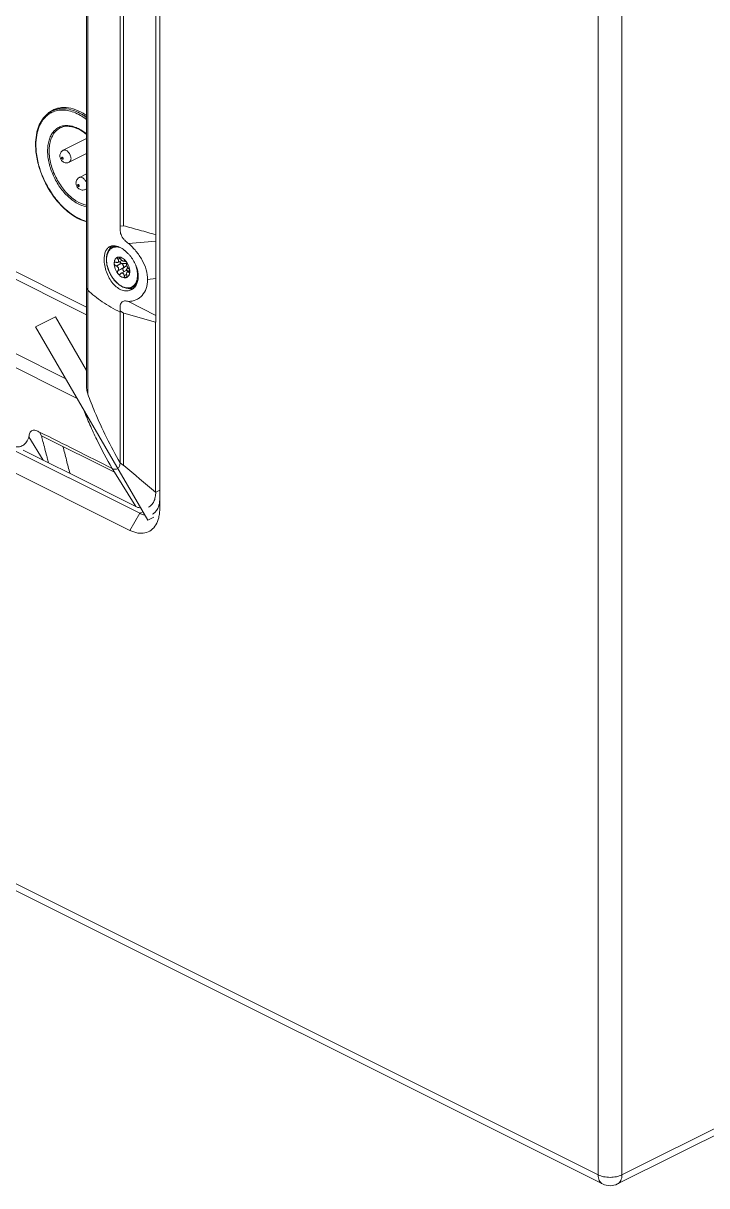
# Model space of a CAD drawing. Header units: millimetres. Extents: x 1177 to 4147, y 93 to 2194.
# Drawn here: x 3259.3 to 3344.6, y 647.6 to 792.7 of the extents above; entities that cross this region are included whole.
import ezdxf

# ---------------------------------------------------------------- set-up
doc = ezdxf.new("R2010")
doc.units = ezdxf.units.MM
doc.header["$LTSCALE"] = 0.1
doc.layers.get('0').update_dxf_attribs({"lineweight": 13})

# ---------------------------------------------------------------- blocks, each defined once
blk = doc.blocks.new('01')
for p, q in [((3687.38, 1006.64), (3687.38, 509.54)), ((3691.62, 1006.64), (3691.62, 509.54)), ((3609.24, 966.03), (3609.24, 628.28)), ((3596.21, 792.97), (3596.21, 667.73)), ((3596.43, 667.27), (3596.43, 792.5)), ((3602.17, 678.7), (3602.17, 741.54)), ((3602.81, 678.76), (3602.81, 741.13)), ((3608.53, 677.17), (3608.53, 739.54)), ((3596.21, 664.24), (3497.94, 713.37)), ((3596.21, 662.88), (3497.42, 712.27)), ((3482.74, 703.86), (3594.51, 647.97)), ((3590.01, 699.17), (3590.9, 699.62)), ((3592.06, 692.2), (3596.21, 694.28)), ((3605.71, 627.49), (3472.77, 693.95)), ((3603.94, 624.44), (3471, 690.9)), ((3593.12, 690.08), (3596.21, 691.62)), ((3594.92, 687.35), (3596.21, 688)), ((3595.98, 685.22), (3596.21, 685.34)), ((3602.17, 678.7), (3602.81, 678.76)), ((3603.68, 675.59), (3608.53, 675.98)), ((3608.53, 675.98), (3608.53, 677.17)), ((3608.53, 661.58), (3608.53, 675.98)), ((3600.8, 674.93), (3600.88, 674.97)), ((3601.45, 672.23), (3601.52, 672.21)), ((3601.45, 671.59), (3602.38, 672.05)), ((3601.52, 671.56), (3601.45, 671.59)), ((3601.52, 671.56), (3602.44, 672.02)), ((3601.78, 672.78), (3602.17, 672.97)), ((3601.83, 672.71), (3601.78, 672.78)), ((3601.82, 673.15), (3601.79, 673.13)), ((3602.49, 672.57), (3601.79, 672.22)), ((3602.22, 672.9), (3601.83, 672.71)), ((3602.24, 672.87), (3602.29, 672.8)), ((3603.38, 672.01), (3602.38, 672.05)), ((3602.38, 672.05), (3602.44, 672.02)), ((3603.37, 672), (3602.44, 672.02)), ((3603.38, 671.64), (3602.71, 671.17)), ((3603.38, 671.65), (3602.74, 671.22)), ((3602.85, 672.43), (3603.09, 672.56)), ((3602.89, 672.45), (3603.34, 672.24)), ((3602.9, 672.5), (3603.06, 672.58)), ((3602.9, 672.5), (3602.91, 672.54)), ((3602.91, 672.54), (3603.02, 672.59)), ((3603.37, 671.98), (3603.36, 671.94)), ((3601.78, 670.7), (3602.71, 671.17)), ((3601.78, 670.7), (3601.83, 670.76)), ((3601.83, 670.76), (3602.74, 671.22)), ((3602.29, 670.21), (3602.24, 670.15)), ((3602.4, 670.3), (3603.29, 670.74)), ((3602.74, 671.22), (3602.71, 671.17)), ((3602.9, 669.9), (3603.35, 670.12)), ((3602.91, 669.81), (3602.9, 669.9)), ((3602.91, 669.81), (3603.35, 670.03)), ((3603.52, 671.31), (3603.22, 670.71)), ((3603.22, 669.48), (3603.25, 669.5)), ((3603.53, 671.31), (3603.23, 670.71)), ((3603.36, 669.99), (3603.37, 669.91)), ((3603.9, 670.74), (3603.49, 670.53)), ((3603.66, 671.14), (3603.71, 671.1)), ((3603.92, 670.62), (3603.66, 670.49)), ((3603.71, 670.45), (3603.66, 670.49)), ((3603.71, 670.45), (3603.91, 670.55)), ((3603.83, 670.94), (3603.82, 670.7)), ((3603.85, 670.9), (3603.85, 670.71)), ((3596.2, 667.73), (3596.21, 649.88)), ((3604.38, 667.77), (3604.46, 667.81)), ((3607.07, 669.14), (3608.53, 669.37)), ((3596.44, 648.74), (3596.43, 667.27)), ((3603.68, 665.27), (3608.53, 662.77)), ((3602.17, 663.58), (3602.81, 663.17)), ((3602.17, 663.58), (3602.17, 663.35)), ((3602.17, 636.5), (3602.17, 663.35)), ((3587.12, 660.72), (3590.66, 662.49)), ((3596.21, 652.92), (3590.66, 662.49)), ((3602.81, 635.98), (3602.81, 663.17)), ((3602.82, 663.18), (3608.51, 661.56)), ((3608.51, 631.25), (3608.51, 661.56)), ((3687.38, 509.54), (3387.56, 659.44)), ((3607.12, 626.23), (3587.12, 660.72)), ((3688.16, 507.92), (3388.34, 657.82)), ((3592.48, 651.48), (3583.3, 656.07)), ((3596.21, 649.88), (3596.21, 649.86)), ((3585.92, 641.14), (3588.47, 636.97)), ((3587.83, 641.95), (3588.17, 641.31)), ((3601.19, 634.81), (3588.17, 641.31)), ((3584.92, 638.75), (3588.47, 636.97)), ((3589.44, 636.48), (3588.47, 636.97)), ((3589.44, 636.48), (3593.26, 634.57)), ((3602.17, 636.5), (3602.81, 635.98)), ((3593.26, 634.57), (3605, 628.7)), ((3601.19, 634.81), (3600.77, 635.48)), ((3605, 628.7), (3601.18, 634.8)), ((3609.24, 631.62), (3608.53, 631.27)), ((3603.94, 624.44), (3605.71, 627.49)), ((3605.71, 627.49), (3606.24, 627.75)), ((3607.12, 626.23), (3608.22, 626.78)), ((3724.15, 525.8), (3691.62, 509.54)), ((3723.37, 524.18), (3690.84, 507.92))]:
    blk.add_line(p, q)
for centre, radius, start, end in [((3592.22, 695.42), 4.45, 130.9771, 134.6381), ((3591.99, 695.27), 4.38, 126.9558, 130.0011), ((3592.15, 695.51), 4.34, 128.8852, 130.9686), ((3592.09, 695.58), 4.25, 125.9346, 128.8872), ((3592.05, 695.64), 4.17, 119.9426, 125.9343), ((3592.03, 695.67), 4.14, 116.5549, 119.9331), ((3591.84, 695.52), 4.09, 113.4686, 116.5653), ((3591.76, 695.33), 4.02, 111.5915, 115.4935), ((3592.05, 695.62), 4.19, 106.0898, 116.5182), ((3592.08, 695.5), 4.31, 101.7011, 106.0935), ((3592.13, 695.28), 4.54, 94.6718, 101.6611), ((3602.93, 693.09), 15.56, 219.7713, 220.0096), ((3602.53, 673.39), 2.58, 154.5922, 160.8866), ((3601.83, 673.84), 1.73, 130.561, 135.3475), ((3601.47, 673.58), 1.5, 113.3088, 116.5615), ((3598.66, 669.01), 6.87, 40.153, 42.2495), ((3601.1, 670.69), 2.75, 39.6153, 43.0298), ((3603.06, 670.25), 0.778, 281.697, 284.5236), ((3601.32, 669.72), 4.1, 0.027, 3.5685), ((3604.12, 669.34), 1.83, 272.7897, 278.1781), ((3603.71, 669.12), 1.5, 296.5635, 299.833), ((3604.13, 669.24), 1.73, 278.1978, 282.1586), ((3603.7, 669.12), 1.51, 299.8338, 302.1073), ((3603.78, 669.16), 1.51, 296.5665, 305.4782), ((3603.67, 669.29), 1.68, 314.9899, 318.7319), ((3604.29, 630.04), 4.95, 355.1355, 0.0437), ((3689.5, 510.6), 3, 243.4349, 296.5651)]:
    blk.add_arc(centre, radius, start, end)
for points, knots in [([(3587.12, 693.21), (3587.12, 693.77), (3587.18, 694.6), (3587.4, 695.65), (3587.7, 696.6), (3588.13, 697.45), (3588.69, 698.18), (3589.01, 698.48), (3589.18, 698.62)], [0, 0, 0, 0, 0.281911, 0.414386, 0.54116, 0.778567, 0.890873, 1, 1, 1, 1]), ([(3589.45, 698.62), (3589.26, 698.49), (3588.92, 698.2), (3588.46, 697.69), (3588.07, 697.09), (3587.63, 696.18), (3587.27, 694.85), (3587.18, 693.72), (3587.18, 693.14)], [0, 0, 0, 0, 0.107491, 0.218136, 0.33327, 0.453915, 0.713762, 1, 1, 1, 1]), ([(3589.36, 698.77), (3589.41, 698.81), (3589.62, 698.96), (3589.84, 699.09), (3590.01, 699.17)], [0, 0, 0, 0, 0.251137, 1, 1, 1, 1]), ([(3590.03, 698.96), (3589.98, 698.93), (3589.78, 698.83), (3589.58, 698.71), (3589.45, 698.62)], [0, 0, 0, 0, 0.249607, 1, 1, 1, 1]), ([(3594.97, 698.82), (3594.56, 699.03), (3593.75, 699.38), (3592.68, 699.6), (3591.87, 699.63), (3591.29, 699.58), (3590.73, 699.47), (3590.38, 699.34), (3590.21, 699.27)], [0, 0, 0, 0, 0.278731, 0.535033, 0.656063, 0.773219, 0.887485, 1, 1, 1, 1]), ([(3594.84, 698.57), (3594.45, 698.77), (3593.67, 699.1), (3592.66, 699.33), (3591.88, 699.37), (3591.32, 699.34), (3590.78, 699.24), (3590.44, 699.13), (3590.28, 699.07)], [0, 0, 0, 0, 0.278306, 0.534773, 0.655985, 0.773302, 0.887624, 1, 1, 1, 1]), ([(3591.76, 699.8), (3592.3, 699.85), (3593.47, 699.74), (3594.56, 699.33), (3595.1, 699.06)], [0, 0, 0, 0, 0.472774, 1, 1, 1, 1]), ([(3596.21, 697.71), (3596.1, 697.79), (3595.66, 698.11), (3595.2, 698.39), (3594.84, 698.57)], [0, 0, 0, 0, 0.257776, 1, 1, 1, 1]), ([(3595.46, 698.55), (3595.42, 698.57), (3595.26, 698.67), (3595.09, 698.76), (3594.97, 698.82)], [0, 0, 0, 0, 0.252875, 1, 1, 1, 1]), ([(3595.1, 699.06), (3595.19, 699.01), (3595.58, 698.81), (3595.95, 698.58), (3596.22, 698.4)], [0, 0, 0, 0, 0.243372, 1, 1, 1, 1]), ([(3596.21, 698.06), (3596.15, 698.1), (3595.91, 698.28), (3595.65, 698.44), (3595.46, 698.55)], [0, 0, 0, 0, 0.254101, 1, 1, 1, 1]), ([(3590.29, 687.67), (3590.12, 688.03), (3589.83, 688.76), (3589.51, 689.87), (3589.31, 690.97), (3589.24, 692.04), (3589.3, 693.04), (3589.48, 693.96), (3589.79, 694.77), (3590.22, 695.46), (3590.76, 696), (3591.4, 696.39), (3592.13, 696.6), (3592.91, 696.63), (3593.73, 696.49), (3594.57, 696.18), (3595.42, 695.71), (3595.95, 695.31), (3596.21, 695.09)], [0, 0, 0, 0, 0.079943, 0.158236, 0.233803, 0.305722, 0.373296, 0.436138, 0.494265, 0.548201, 0.599035, 0.648376, 0.698117, 0.750074, 0.805655, 0.865713, 0.930549, 1, 1, 1, 1]), ([(3596.21, 695.02), (3595.83, 695.34), (3595.22, 695.77), (3594.35, 696.18), (3593.73, 696.38), (3593.13, 696.48), (3592.55, 696.49), (3592, 696.39), (3591.67, 696.26), (3591.51, 696.18)], [0, 0, 0, 0, 0.296355, 0.432094, 0.559182, 0.678074, 0.789864, 0.896361, 1, 1, 1, 1]), ([(3596.21, 682.42), (3595.58, 682.54), (3594.8, 682.88), (3593.96, 683.43), (3593.37, 683.89), (3592.65, 684.57), (3591.87, 685.5), (3591.17, 686.54), (3590.57, 687.67), (3590.1, 688.84), (3589.76, 690.03), (3589.57, 691.21), (3589.52, 692.33), (3589.63, 693.37), (3589.88, 694.31), (3590.29, 695.11), (3590.74, 695.66), (3591.16, 695.99), (3591.39, 696.12), (3591.51, 696.18)], [0, 0, 0, 0, 0.111743, 0.142803, 0.174993, 0.24239, 0.313099, 0.386006, 0.459856, 0.533335, 0.605152, 0.674121, 0.739251, 0.799844, 0.855615, 0.906821, 0.954382, 0.977325, 1, 1, 1, 1]), ([(3590.97, 683.14), (3590.38, 683.85), (3589.57, 685.01), (3588.7, 686.67), (3588.14, 687.97), (3587.69, 689.29), (3587.37, 690.62), (3587.17, 691.92), (3587.12, 692.79), (3587.12, 693.21)], [0, 0, 0, 0, 0.253943, 0.383281, 0.512327, 0.639737, 0.764222, 0.884644, 1, 1, 1, 1]), ([(3587.18, 693.14), (3587.18, 692.72), (3587.23, 691.87), (3587.42, 690.59), (3587.74, 689.29), (3588.18, 687.98), (3588.73, 686.7), (3589.59, 685.07), (3590.38, 683.92), (3590.97, 683.22)], [0, 0, 0, 0, 0.115064, 0.235343, 0.359797, 0.487251, 0.61639, 0.745846, 1, 1, 1, 1]), ([(3593.43, 690.72), (3593.43, 690.82), (3593.4, 691.03), (3593.31, 691.34), (3593.16, 691.63), (3592.96, 691.89), (3592.74, 692.09), (3592.5, 692.22), (3592.3, 692.26), (3592.15, 692.24), (3592.09, 692.22), (3592.06, 692.2)], [0, 0, 0, 0, 0.132627, 0.274876, 0.420193, 0.561447, 0.692245, 0.808271, 0.908988, 0.955207, 1, 1, 1, 1]), ([(3592.06, 692.2), (3591.97, 692.16), (3591.79, 692.04), (3591.6, 691.8), (3591.48, 691.51), (3591.45, 691.31), (3591.45, 691.21)], [0, 0, 0, 0, 0.25012, 0.500168, 0.750094, 1, 1, 1, 1]), ([(3591.45, 691.21), (3591.45, 691.11), (3591.48, 690.91), (3591.59, 690.62), (3591.75, 690.37), (3591.98, 690.17), (3592.24, 690.02), (3592.54, 689.95), (3592.84, 689.97), (3593.03, 690.03), (3593.12, 690.08)], [0, 0, 0, 0, 0.125028, 0.250462, 0.375831, 0.500805, 0.625535, 0.750273, 0.8751, 1, 1, 1, 1]), ([(3592.02, 690.72), (3592.02, 690.74), (3592.01, 690.79), (3591.98, 690.86), (3591.94, 690.91), (3591.89, 690.95), (3591.84, 690.97), (3591.81, 690.96), (3591.78, 690.95), (3591.75, 690.91), (3591.75, 690.87), (3591.75, 690.85)], [0, 0, 0, 0, 0.141777, 0.293989, 0.442486, 0.57442, 0.683716, 0.732108, 0.779067, 0.879006, 1, 1, 1, 1]), ([(3591.75, 690.85), (3591.75, 690.83), (3591.75, 690.78), (3591.78, 690.72), (3591.83, 690.66), (3591.88, 690.62), (3591.92, 690.61), (3591.96, 690.61), (3591.98, 690.63), (3592.01, 690.66), (3592.02, 690.7), (3592.02, 690.72)], [0, 0, 0, 0, 0.141777, 0.293989, 0.442486, 0.57442, 0.683716, 0.732108, 0.779067, 0.879006, 1, 1, 1, 1]), ([(3593.12, 690.08), (3593.17, 690.1), (3593.26, 690.17), (3593.36, 690.32), (3593.42, 690.51), (3593.43, 690.65), (3593.43, 690.72)], [0, 0, 0, 0, 0.217162, 0.450388, 0.710306, 1, 1, 1, 1]), ([(3596.21, 682.15), (3595.64, 682.24), (3594.76, 682.58), (3593.7, 683.26), (3592.89, 683.93), (3592.13, 684.73), (3591.43, 685.63), (3590.81, 686.62), (3590.45, 687.32), (3590.29, 687.67)], [0, 0, 0, 0, 0.209222, 0.326524, 0.451493, 0.582992, 0.719482, 0.859145, 1, 1, 1, 1]), ([(3594.92, 687.35), (3594.83, 687.31), (3594.66, 687.19), (3594.46, 686.95), (3594.34, 686.66), (3594.32, 686.46), (3594.32, 686.35)], [0, 0, 0, 0, 0.25012, 0.500168, 0.750094, 1, 1, 1, 1]), ([(3594.32, 686.35), (3594.32, 686.25), (3594.34, 686.05), (3594.45, 685.77), (3594.62, 685.52), (3594.84, 685.31), (3595.11, 685.17), (3595.4, 685.1), (3595.7, 685.11), (3595.9, 685.18), (3595.98, 685.22)], [0, 0, 0, 0, 0.125028, 0.250462, 0.375831, 0.500805, 0.625535, 0.750273, 0.8751, 1, 1, 1, 1]), ([(3594.88, 685.87), (3594.88, 685.89), (3594.87, 685.94), (3594.84, 686), (3594.8, 686.06), (3594.75, 686.1), (3594.7, 686.11), (3594.67, 686.11), (3594.64, 686.09), (3594.62, 686.06), (3594.61, 686.02), (3594.61, 686)], [0, 0, 0, 0, 0.141777, 0.293989, 0.442486, 0.57442, 0.683716, 0.732108, 0.779067, 0.879006, 1, 1, 1, 1]), ([(3594.61, 686), (3594.61, 685.98), (3594.62, 685.93), (3594.65, 685.86), (3594.69, 685.81), (3594.74, 685.77), (3594.79, 685.75), (3594.82, 685.76), (3594.85, 685.77), (3594.87, 685.81), (3594.88, 685.85), (3594.88, 685.87)], [0, 0, 0, 0, 0.141777, 0.293989, 0.442486, 0.57442, 0.683716, 0.732108, 0.779067, 0.879006, 1, 1, 1, 1]), ([(3596.22, 686.34), (3596.16, 686.51), (3596.04, 686.75), (3595.83, 687.03), (3595.65, 687.2), (3595.46, 687.32), (3595.27, 687.39), (3595.08, 687.41), (3594.97, 687.38), (3594.92, 687.35)], [0, 0, 0, 0, 0.295036, 0.438941, 0.574377, 0.698183, 0.808993, 0.908082, 1, 1, 1, 1]), ([(3590.97, 683.22), (3591.35, 682.76), (3592.15, 681.9), (3593.45, 680.82), (3594.8, 680.01), (3595.75, 679.65), (3596.21, 679.53)], [0, 0, 0, 0, 0.276669, 0.537365, 0.778889, 1, 1, 1, 1]), ([(3596.21, 679.43), (3595.75, 679.56), (3594.81, 679.92), (3593.48, 680.73), (3592.18, 681.8), (3591.39, 682.63), (3591.01, 683.09)], [0, 0, 0, 0, 0.223252, 0.465275, 0.725113, 1, 1, 1, 1]), ([(3603.68, 675.59), (3603.57, 675.68), (3603.33, 675.86), (3602.98, 676.15), (3602.68, 676.52), (3602.36, 677.07), (3602.18, 677.68), (3602.16, 678.28), (3602.17, 678.56), (3602.17, 678.7)], [0, 0, 0, 0, 0.121236, 0.244048, 0.374292, 0.508173, 0.766635, 0.885089, 1, 1, 1, 1]), ([(3608.53, 677.17), (3607.57, 677.41), (3605.67, 677.96), (3603.76, 678.49), (3602.81, 678.76)], [0, 0, 0, 0, 0.500511, 1, 1, 1, 1]), ([(3600.33, 675.03), (3600.17, 674.95), (3599.87, 674.71), (3599.55, 674.18), (3599.37, 673.51), (3599.34, 673.02), (3599.34, 672.76)], [0, 0, 0, 0, 0.20738, 0.435777, 0.69943, 1, 1, 1, 1]), ([(3599.73, 672.73), (3599.73, 672.97), (3599.76, 673.33), (3599.88, 673.79), (3600, 674.09), (3600.15, 674.36), (3600.34, 674.59), (3600.55, 674.79), (3600.72, 674.89), (3600.8, 674.93)], [0, 0, 0, 0, 0.285392, 0.417936, 0.543856, 0.663798, 0.778818, 0.890321, 1, 1, 1, 1]), ([(3602.09, 674.86), (3601.94, 674.91), (3601.7, 674.96), (3601.39, 674.97), (3601.18, 674.94), (3600.97, 674.89), (3600.77, 674.81), (3600.59, 674.7), (3600.42, 674.56), (3600.27, 674.4), (3600.09, 674.15), (3599.91, 673.77), (3599.79, 673.25), (3599.76, 672.89), (3599.76, 672.69)], [0, 0, 0, 0, 0.126418, 0.185934, 0.243503, 0.299707, 0.35521, 0.410725, 0.466963, 0.524588, 0.584176, 0.710778, 0.849241, 1, 1, 1, 1]), ([(3600.6, 675.06), (3600.56, 675.02), (3600.4, 674.85), (3600.28, 674.65), (3600.21, 674.5)], [0, 0, 0, 0, 0.241159, 1, 1, 1, 1]), ([(3600.87, 675.17), (3600.83, 675.17), (3600.64, 675.15), (3600.45, 675.09), (3600.33, 675.03)], [0, 0, 0, 0, 0.258221, 1, 1, 1, 1]), ([(3601.28, 675.16), (3601.24, 675.16), (3601.11, 675.18), (3600.97, 675.18), (3600.87, 675.17)], [0, 0, 0, 0, 0.258628, 1, 1, 1, 1]), ([(3600.88, 674.97), (3600.94, 675), (3601.08, 675.06), (3601.22, 675.09), (3601.29, 675.11)], [0, 0, 0, 0, 0.497484, 1, 1, 1, 1]), ([(3601.34, 675.11), (3601.26, 675.1), (3601.1, 675.06), (3600.95, 675), (3600.88, 674.97)], [0, 0, 0, 0, 0.503877, 1, 1, 1, 1]), ([(3601.45, 675.09), (3601.35, 675.09), (3601.15, 675.06), (3600.97, 675), (3600.88, 674.96)], [0, 0, 0, 0, 0.506991, 1, 1, 1, 1]), ([(3602.7, 674.55), (3602.58, 674.63), (3602.14, 674.91), (3601.65, 675.11), (3601.28, 675.16)], [0, 0, 0, 0, 0.277295, 1, 1, 1, 1]), ([(3603.06, 674.28), (3603.03, 674.31), (3602.91, 674.4), (3602.79, 674.49), (3602.7, 674.55)], [0, 0, 0, 0, 0.254542, 1, 1, 1, 1]), ([(3603.75, 673.63), (3603.69, 673.69), (3603.47, 673.92), (3603.24, 674.13), (3603.06, 674.28)], [0, 0, 0, 0, 0.256061, 1, 1, 1, 1]), ([(3607.07, 669.14), (3607.08, 669.73), (3606.88, 670.95), (3606.15, 672.68), (3605.06, 674.26), (3604.16, 675.18), (3603.68, 675.59)], [0, 0, 0, 0, 0.235886, 0.489042, 0.74869, 1, 1, 1, 1]), ([(3604.18, 667.34), (3603.93, 667.22), (3603.38, 667.07), (3602.49, 667.22), (3601.63, 667.7), (3600.85, 668.45), (3600.21, 669.4), (3599.72, 670.49), (3599.42, 671.63), (3599.34, 672.39), (3599.34, 672.76)], [0, 0, 0, 0, 0.096278, 0.199339, 0.314352, 0.442579, 0.581411, 0.725432, 0.867625, 1, 1, 1, 1]), ([(3604.38, 667.77), (3604.27, 667.72), (3604.04, 667.64), (3603.67, 667.59), (3603.28, 667.62), (3602.88, 667.73), (3602.48, 667.9), (3602.09, 668.15), (3601.7, 668.45), (3601.33, 668.81), (3600.99, 669.22), (3600.57, 669.83), (3600.22, 670.49), (3599.97, 671.18), (3599.84, 671.7), (3599.75, 672.22), (3599.73, 672.56), (3599.73, 672.73)], [0, 0, 0, 0, 0.046168, 0.093562, 0.14325, 0.196027, 0.252355, 0.312364, 0.375896, 0.442549, 0.511737, 0.582736, 0.726725, 0.798122, 0.867948, 0.935457, 1, 1, 1, 1]), ([(3599.76, 672.69), (3599.76, 672.46), (3599.8, 671.99), (3599.96, 671.28), (3600.21, 670.58), (3600.55, 669.9), (3600.97, 669.27), (3601.44, 668.72), (3601.96, 668.27), (3602.49, 667.93), (3603.03, 667.72), (3603.48, 667.65), (3603.82, 667.68), (3604.05, 667.73), (3604.27, 667.82), (3604.47, 667.95), (3604.66, 668.1), (3604.88, 668.36), (3605.09, 668.76), (3605.25, 669.32), (3605.28, 669.72), (3605.28, 669.94)], [0, 0, 0, 0, 0.068686, 0.141533, 0.217028, 0.293412, 0.36886, 0.441621, 0.510182, 0.573445, 0.630935, 0.683047, 0.707566, 0.731385, 0.754843, 0.778311, 0.802158, 0.826721, 0.878957, 0.936591, 1, 1, 1, 1]), ([(3601.12, 672.01), (3601.12, 672.15), (3601.14, 672.36), (3601.22, 672.61), (3601.3, 672.77), (3601.41, 672.91), (3601.53, 673.02), (3601.67, 673.1), (3601.77, 673.13), (3601.82, 673.15)], [0, 0, 0, 0, 0.292489, 0.425478, 0.549994, 0.667323, 0.779541, 0.889431, 1, 1, 1, 1]), ([(3601.24, 672.23), (3601.22, 672.22), (3601.19, 672.19), (3601.15, 672.14), (3601.13, 672.08), (3601.12, 672.04), (3601.12, 672.01)], [0, 0, 0, 0, 0.236599, 0.476208, 0.728722, 1, 1, 1, 1]), ([(3601.82, 670.18), (3601.71, 670.31), (3601.52, 670.59), (3601.3, 671.06), (3601.16, 671.53), (3601.12, 671.86), (3601.12, 672.01)], [0, 0, 0, 0, 0.254359, 0.512919, 0.764765, 1, 1, 1, 1]), ([(3601.12, 672.01), (3601.12, 671.97), (3601.14, 671.87), (3601.21, 671.75), (3601.32, 671.64), (3601.4, 671.6), (3601.45, 671.59)], [0, 0, 0, 0, 0.239462, 0.49734, 0.756045, 1, 1, 1, 1]), ([(3601.45, 672.23), (3601.41, 672.25), (3601.34, 672.26), (3601.27, 672.24), (3601.24, 672.23)], [0, 0, 0, 0, 0.52668, 1, 1, 1, 1]), ([(3601.52, 672.21), (3601.57, 672.2), (3601.66, 672.18), (3601.75, 672.2), (3601.79, 672.22)], [0, 0, 0, 0, 0.531842, 1, 1, 1, 1]), ([(3601.52, 671.56), (3601.6, 671.54), (3601.71, 671.47), (3601.83, 671.34), (3601.89, 671.22), (3601.92, 671.1), (3601.92, 670.97), (3601.89, 670.86), (3601.85, 670.79), (3601.83, 670.76)], [0, 0, 0, 0, 0.249375, 0.381505, 0.514159, 0.64429, 0.769426, 0.888065, 1, 1, 1, 1]), ([(3601.79, 673.13), (3601.77, 673.13), (3601.75, 673.11), (3601.73, 673.08), (3601.72, 673.04), (3601.71, 672.97), (3601.73, 672.88), (3601.76, 672.81), (3601.78, 672.78)], [0, 0, 0, 0, 0.097885, 0.196945, 0.302948, 0.419624, 0.688587, 1, 1, 1, 1]), ([(3601.79, 672.22), (3601.81, 672.23), (3601.84, 672.25), (3601.88, 672.3), (3601.91, 672.36), (3601.92, 672.42), (3601.92, 672.49), (3601.89, 672.59), (3601.86, 672.66), (3601.83, 672.71)], [0, 0, 0, 0, 0.11066, 0.218773, 0.328694, 0.444664, 0.569516, 0.704271, 1, 1, 1, 1]), ([(3601.82, 673.15), (3601.87, 673.16), (3601.97, 673.17), (3602.13, 673.16), (3602.3, 673.12), (3602.52, 673.03), (3602.81, 672.86), (3603.01, 672.67), (3603.11, 672.57)], [0, 0, 0, 0, 0.102583, 0.210143, 0.32398, 0.444974, 0.708853, 1, 1, 1, 1]), ([(3602.24, 672.87), (3602.22, 672.92), (3602.16, 672.99), (3602.06, 673.07), (3601.98, 673.12), (3601.91, 673.15), (3601.85, 673.15), (3601.82, 673.15)], [0, 0, 0, 0, 0.280746, 0.557076, 0.685088, 0.802432, 1, 1, 1, 1]), ([(3602.38, 672.05), (3602.35, 672.07), (3602.29, 672.11), (3602.22, 672.19), (3602.16, 672.28), (3602.14, 672.35), (3602.13, 672.39)], [0, 0, 0, 0, 0.224627, 0.474713, 0.738163, 1, 1, 1, 1]), ([(3602.49, 672.57), (3602.45, 672.6), (3602.38, 672.68), (3602.31, 672.76), (3602.29, 672.8)], [0, 0, 0, 0, 0.500571, 1, 1, 1, 1]), ([(3602.74, 671.22), (3602.76, 671.24), (3602.78, 671.31), (3602.79, 671.41), (3602.78, 671.53), (3602.75, 671.65), (3602.69, 671.77), (3602.62, 671.87), (3602.53, 671.96), (3602.47, 672), (3602.44, 672.02)], [0, 0, 0, 0, 0.100163, 0.214155, 0.341032, 0.476829, 0.616268, 0.753439, 0.882721, 1, 1, 1, 1]), ([(3602.85, 672.43), (3602.84, 672.43), (3602.81, 672.42), (3602.78, 672.42), (3602.74, 672.43), (3602.67, 672.45), (3602.59, 672.49), (3602.52, 672.54), (3602.49, 672.57)], [0, 0, 0, 0, 0.081289, 0.172033, 0.275865, 0.394549, 0.674735, 1, 1, 1, 1]), ([(3602.9, 672.5), (3602.89, 672.48), (3602.88, 672.46), (3602.86, 672.44), (3602.85, 672.43)], [0, 0, 0, 0, 0.516987, 1, 1, 1, 1]), ([(3602.95, 672.59), (3602.94, 672.58), (3602.93, 672.57), (3602.92, 672.55), (3602.91, 672.54)], [0, 0, 0, 0, 0.479654, 1, 1, 1, 1]), ([(3603.09, 672.56), (3603.08, 672.57), (3603.06, 672.58), (3603.02, 672.59), (3602.98, 672.6), (3602.96, 672.59), (3602.95, 672.59)], [0, 0, 0, 0, 0.309007, 0.574685, 0.801106, 1, 1, 1, 1]), ([(3603.22, 672.45), (3603.2, 672.47), (3603.16, 672.51), (3603.12, 672.55), (3603.09, 672.56)], [0, 0, 0, 0, 0.531627, 1, 1, 1, 1]), ([(3603.37, 671.98), (3603.38, 672), (3603.38, 672.03), (3603.38, 672.08), (3603.38, 672.13), (3603.35, 672.22), (3603.3, 672.33), (3603.25, 672.41), (3603.22, 672.45)], [0, 0, 0, 0, 0.081914, 0.180348, 0.294769, 0.423159, 0.707611, 1, 1, 1, 1]), ([(3603.22, 672.45), (3603.32, 672.32), (3603.52, 672.03), (3603.74, 671.57), (3603.88, 671.1), (3603.92, 670.77), (3603.92, 670.62)], [0, 0, 0, 0, 0.254359, 0.512919, 0.764765, 1, 1, 1, 1]), ([(3603.66, 671.14), (3603.64, 671.16), (3603.59, 671.21), (3603.52, 671.31), (3603.46, 671.42), (3603.41, 671.54), (3603.37, 671.65), (3603.35, 671.77), (3603.34, 671.86), (3603.35, 671.92), (3603.36, 671.94)], [0, 0, 0, 0, 0.110696, 0.240625, 0.384178, 0.53292, 0.676665, 0.805968, 0.914467, 1, 1, 1, 1]), ([(3605.21, 671.08), (3605.15, 671.29), (3604.84, 672.14), (3604.35, 672.92), (3603.91, 673.44)], [0, 0, 0, 0, 0.246555, 1, 1, 1, 1]), ([(3605.28, 669.94), (3605.28, 670.21), (3605.22, 670.79), (3605.07, 671.35), (3604.97, 671.63)], [0, 0, 0, 0, 0.483666, 1, 1, 1, 1]), ([(3601.78, 670.7), (3601.76, 670.67), (3601.72, 670.59), (3601.71, 670.45), (3601.74, 670.31), (3601.79, 670.22), (3601.82, 670.18)], [0, 0, 0, 0, 0.226942, 0.475503, 0.738548, 1, 1, 1, 1]), ([(3601.82, 670.18), (3601.84, 670.16), (3601.89, 670.11), (3601.98, 670.06), (3602.07, 670.05), (3602.13, 670.07), (3602.16, 670.08)], [0, 0, 0, 0, 0.278794, 0.535291, 0.771972, 1, 1, 1, 1]), ([(3603.22, 669.48), (3603.16, 669.47), (3603.05, 669.46), (3602.88, 669.48), (3602.7, 669.52), (3602.44, 669.63), (3602.14, 669.84), (3601.92, 670.06), (3601.82, 670.18)], [0, 0, 0, 0, 0.100895, 0.207261, 0.32056, 0.441668, 0.707117, 1, 1, 1, 1]), ([(3602.16, 670.08), (3602.17, 670.08), (3602.2, 670.1), (3602.22, 670.13), (3602.24, 670.15)], [0, 0, 0, 0, 0.244453, 1, 1, 1, 1]), ([(3602.29, 670.21), (3602.29, 670.22), (3602.33, 670.25), (3602.37, 670.28), (3602.4, 670.3)], [0, 0, 0, 0, 0.258578, 1, 1, 1, 1]), ([(3602.4, 670.3), (3602.42, 670.31), (3602.47, 670.33), (3602.56, 670.33), (3602.64, 670.31), (3602.72, 670.26), (3602.78, 670.19), (3602.85, 670.07), (3602.89, 669.97), (3602.9, 669.9)], [0, 0, 0, 0, 0.109461, 0.218418, 0.33058, 0.449317, 0.576567, 0.712229, 1, 1, 1, 1]), ([(3602.94, 670.57), (3602.92, 670.58), (3602.87, 670.61), (3602.81, 670.68), (3602.75, 670.76), (3602.71, 670.84), (3602.68, 670.93), (3602.67, 671.04), (3602.69, 671.13), (3602.71, 671.17)], [0, 0, 0, 0, 0.117521, 0.247148, 0.384604, 0.524297, 0.660366, 0.787432, 1, 1, 1, 1]), ([(3602.91, 669.81), (3602.92, 669.77), (3602.95, 669.68), (3603.01, 669.58), (3603.07, 669.52), (3603.12, 669.49), (3603.17, 669.48), (3603.2, 669.48), (3603.22, 669.48)], [0, 0, 0, 0, 0.297992, 0.57064, 0.692364, 0.803082, 0.904393, 1, 1, 1, 1]), ([(3603.92, 670.62), (3603.92, 670.48), (3603.9, 670.28), (3603.82, 670.03), (3603.74, 669.87), (3603.65, 669.74), (3603.53, 669.63), (3603.4, 669.54), (3603.3, 669.51), (3603.25, 669.49)], [0, 0, 0, 0, 0.292063, 0.425261, 0.550188, 0.667975, 0.780473, 0.890199, 1, 1, 1, 1]), ([(3603.25, 669.5), (3603.27, 669.5), (3603.29, 669.52), (3603.32, 669.56), (3603.35, 669.6), (3603.37, 669.68), (3603.39, 669.78), (3603.38, 669.87), (3603.37, 669.91)], [0, 0, 0, 0, 0.096427, 0.2004, 0.313931, 0.437364, 0.708911, 1, 1, 1, 1]), ([(3603.66, 670.61), (3603.63, 670.64), (3603.57, 670.7), (3603.48, 670.74), (3603.42, 670.76), (3603.37, 670.76), (3603.33, 670.76), (3603.3, 670.75), (3603.29, 670.74)], [0, 0, 0, 0, 0.297686, 0.561702, 0.680801, 0.792227, 0.89772, 1, 1, 1, 1]), ([(3603.49, 670.53), (3603.46, 670.51), (3603.42, 670.47), (3603.38, 670.4), (3603.35, 670.3), (3603.34, 670.17), (3603.35, 670.05), (3603.36, 669.99)], [0, 0, 0, 0, 0.177477, 0.28813, 0.413007, 0.695065, 1, 1, 1, 1]), ([(3603.66, 670.49), (3603.65, 670.5), (3603.62, 670.52), (3603.58, 670.54), (3603.53, 670.54), (3603.5, 670.54), (3603.49, 670.53)], [0, 0, 0, 0, 0.288082, 0.541806, 0.772346, 1, 1, 1, 1]), ([(3603.9, 670.74), (3603.9, 670.77), (3603.87, 670.85), (3603.83, 670.95), (3603.78, 671.04), (3603.73, 671.08), (3603.71, 671.1)], [0, 0, 0, 0, 0.274561, 0.545123, 0.791997, 1, 1, 1, 1]), ([(3603.71, 670.45), (3603.72, 670.45), (3603.74, 670.43), (3603.78, 670.42), (3603.81, 670.41), (3603.83, 670.42), (3603.84, 670.42)], [0, 0, 0, 0, 0.294551, 0.551982, 0.781276, 1, 1, 1, 1]), ([(3603.84, 670.42), (3603.85, 670.43), (3603.87, 670.45), (3603.9, 670.49), (3603.91, 670.55), (3603.92, 670.59), (3603.92, 670.62)], [0, 0, 0, 0, 0.190975, 0.416283, 0.686233, 1, 1, 1, 1]), ([(3603.92, 670.62), (3603.92, 670.63), (3603.91, 670.67), (3603.91, 670.71), (3603.9, 670.74)], [0, 0, 0, 0, 0.238011, 1, 1, 1, 1]), ([(3605.41, 669.98), (3605.4, 670.07), (3605.37, 670.44), (3605.29, 670.8), (3605.21, 671.08)], [0, 0, 0, 0, 0.242299, 1, 1, 1, 1]), ([(3605.42, 669.72), (3605.42, 669.62), (3605.4, 669.24), (3605.33, 668.87), (3605.24, 668.6)], [0, 0, 0, 0, 0.261334, 1, 1, 1, 1]), ([(3596.43, 667.27), (3596.37, 667.34), (3596.26, 667.47), (3596.21, 667.65), (3596.21, 667.73)], [0, 0, 0, 0, 0.532961, 1, 1, 1, 1]), ([(3604.2, 667.51), (3604.14, 667.51), (3603.89, 667.51), (3603.64, 667.56), (3603.45, 667.61)], [0, 0, 0, 0, 0.239469, 1, 1, 1, 1]), ([(3603.68, 665.27), (3604.13, 665.26), (3604.82, 665.39), (3605.6, 665.83), (3606.3, 666.46), (3606.93, 667.58), (3607.08, 668.6), (3607.07, 669.14)], [0, 0, 0, 0, 0.233943, 0.350852, 0.470078, 0.721586, 1, 1, 1, 1]), ([(3604.65, 667.67), (3604.62, 667.64), (3604.47, 667.51), (3604.31, 667.4), (3604.18, 667.34)], [0, 0, 0, 0, 0.25314, 1, 1, 1, 1]), ([(3605.23, 668.61), (3605.18, 668.52), (3605.08, 668.35), (3604.9, 668.13), (3604.69, 667.95), (3604.54, 667.85), (3604.46, 667.81)], [0, 0, 0, 0, 0.262146, 0.51415, 0.75894, 1, 1, 1, 1]), ([(3604.51, 667.84), (3604.6, 667.9), (3604.78, 668.05), (3605.01, 668.32), (3605.19, 668.65), (3605.27, 668.89), (3605.3, 669.02)], [0, 0, 0, 0, 0.231184, 0.471822, 0.727, 1, 1, 1, 1]), ([(3605.24, 668.6), (3605.2, 668.51), (3605.06, 668.17), (3604.85, 667.86), (3604.65, 667.67)], [0, 0, 0, 0, 0.262735, 1, 1, 1, 1]), ([(3604.66, 667.93), (3604.67, 667.94), (3604.74, 668), (3604.81, 668.06), (3604.86, 668.1)], [0, 0, 0, 0, 0.247914, 1, 1, 1, 1]), ([(3604.93, 668.18), (3605, 668.25), (3605.11, 668.41), (3605.21, 668.59), (3605.25, 668.68)], [0, 0, 0, 0, 0.48762, 1, 1, 1, 1]), ([(3602.17, 663.34), (3601.08, 663.89), (3599.05, 665.05), (3597.22, 666.51), (3596.43, 667.27)], [0, 0, 0, 0, 0.526885, 1, 1, 1, 1]), ([(3603.68, 665.27), (3603.45, 665.28), (3603.12, 665.39), (3602.68, 665.27), (3602.33, 664.99), (3602.13, 664.36), (3602.17, 663.86), (3602.17, 663.58)], [0, 0, 0, 0, 0.243059, 0.352805, 0.461054, 0.706564, 1, 1, 1, 1]), ([(3596.21, 649.86), (3596.21, 649.77), (3596.23, 649.39), (3596.34, 649.01), (3596.44, 648.74)], [0, 0, 0, 0, 0.243114, 1, 1, 1, 1]), ([(3596.43, 648.74), (3596.81, 647.69), (3597.83, 645.07), (3599.71, 640.96), (3601.32, 637.97), (3602.17, 636.5)], [0, 0, 0, 0, 0.247998, 0.622756, 1, 1, 1, 1]), ([(3600.76, 635.47), (3599.78, 637.16), (3598.41, 639.73), (3596.79, 643.25), (3596.04, 645.04), (3595.69, 645.93)], [0, 0, 0, 0, 0.501779, 0.751603, 1, 1, 1, 1]), ([(3585.92, 641.14), (3585.83, 640.81), (3585.58, 640.21), (3585.02, 639.63), (3584.47, 639.39), (3583.85, 639.28), (3583.35, 639.34), (3583.03, 639.43)], [0, 0, 0, 0, 0.271439, 0.504354, 0.617645, 0.735593, 1, 1, 1, 1]), ([(3587.84, 641.94), (3587.72, 642), (3587.5, 642.12), (3587.16, 642.26), (3586.83, 642.33), (3586.51, 642.28), (3586.25, 642.1), (3586.01, 641.72), (3585.99, 641.37), (3585.92, 641.14)], [0, 0, 0, 0, 0.141918, 0.278651, 0.40311, 0.515124, 0.624472, 0.740385, 1, 1, 1, 1]), ([(3587.83, 641.95), (3589.99, 640.88), (3594.31, 638.75), (3598.6, 636.56), (3600.77, 635.48)], [0, 0, 0, 0, 0.499058, 1, 1, 1, 1]), ([(3588.17, 641.3), (3588.16, 641.3), (3588.16, 641.29), (3588.17, 641.27), (3588.18, 641.25), (3588.2, 641.24), (3588.21, 641.23)], [0, 0, 0, 0, 0.144638, 0.318342, 0.550599, 1, 1, 1, 1]), ([(3588.21, 641.23), (3588.25, 641.08), (3588.28, 640.76), (3588.39, 640.47), (3588.43, 640.31)], [0, 0, 0, 0, 0.48385, 1, 1, 1, 1]), ([(3588.43, 640.31), (3588.55, 639.87), (3588.77, 639), (3588.99, 638.12), (3589.11, 637.68)], [0, 0, 0, 0, 0.499651, 1, 1, 1, 1]), ([(3593.26, 634.57), (3593.02, 635.37), (3592.72, 636.58), (3592.31, 638.19), (3592.09, 638.99), (3591.99, 639.39)], [0, 0, 0, 0, 0.499287, 0.750053, 1, 1, 1, 1]), ([(3589.11, 637.68), (3589.14, 637.58), (3589.24, 637.18), (3589.35, 636.78), (3589.44, 636.48)], [0, 0, 0, 0, 0.251449, 1, 1, 1, 1]), ([(3601.76, 635.48), (3601.89, 635.58), (3602.12, 635.91), (3602.17, 636.29), (3602.17, 636.5)], [0, 0, 0, 0, 0.452437, 1, 1, 1, 1]), ([(3600.76, 635.47), (3600.92, 635.39), (3601.19, 635.31), (3601.54, 635.36), (3601.69, 635.43), (3601.76, 635.48)], [0, 0, 0, 0, 0.533949, 0.770562, 1, 1, 1, 1]), ([(3607.23, 628.56), (3607.44, 628.66), (3607.82, 628.96), (3608.24, 629.59), (3608.48, 630.38), (3608.53, 630.96), (3608.53, 631.27)], [0, 0, 0, 0, 0.217148, 0.450414, 0.710272, 1, 1, 1, 1]), ([(3605, 628.7), (3605.07, 628.67), (3605.34, 628.54), (3605.62, 628.45), (3605.84, 628.41)], [0, 0, 0, 0, 0.261808, 1, 1, 1, 1]), ([(3609.07, 628.8), (3609.04, 628.7), (3608.92, 628.36), (3608.74, 628.04), (3608.57, 627.84)], [0, 0, 0, 0, 0.265394, 1, 1, 1, 1]), ([(3609.22, 629.62), (3609.22, 629.55), (3609.19, 629.27), (3609.13, 629), (3609.07, 628.8)], [0, 0, 0, 0, 0.25973, 1, 1, 1, 1]), ([(3609.24, 628.28), (3609.24, 628.18), (3609.23, 627.8), (3609.2, 627.42), (3609.15, 627.14)], [0, 0, 0, 0, 0.25724, 1, 1, 1, 1]), ([(3606.55, 627.19), (3606.48, 627.2), (3606.19, 627.27), (3605.91, 627.38), (3605.71, 627.49)], [0, 0, 0, 0, 0.239415, 1, 1, 1, 1]), ([(3608.57, 627.84), (3608.52, 627.79), (3608.34, 627.59), (3608.12, 627.43), (3607.94, 627.34)], [0, 0, 0, 0, 0.256315, 1, 1, 1, 1]), ([(3609.15, 627.14), (3609.13, 626.98), (3609.01, 626.39), (3608.79, 625.82), (3608.56, 625.44)], [0, 0, 0, 0, 0.266578, 1, 1, 1, 1]), ([(3608.56, 625.44), (3608.34, 625.07), (3607.79, 624.42), (3606.61, 623.89), (3605.25, 623.9), (3604.37, 624.22), (3603.94, 624.44)], [0, 0, 0, 0, 0.242253, 0.473824, 0.72046, 1, 1, 1, 1]), ([(3687.38, 509.54), (3687.38, 509.36), (3687.41, 509.01), (3687.55, 508.53), (3687.8, 508.15), (3688.03, 507.98), (3688.16, 507.92)], [0, 0, 0, 0, 0.289238, 0.549627, 0.782936, 1, 1, 1, 1]), ([(3691.62, 509.54), (3691.31, 509.38), (3690.61, 509.17), (3689.5, 509.06), (3688.39, 509.17), (3687.68, 509.38), (3687.38, 509.54)], [0, 0, 0, 0, 0.23537, 0.5, 0.76463, 1, 1, 1, 1]), ([(3690.84, 507.92), (3690.96, 507.98), (3691.19, 508.15), (3691.44, 508.53), (3691.59, 509.01), (3691.62, 509.36), (3691.62, 509.54)], [0, 0, 0, 0, 0.217064, 0.450373, 0.710762, 1, 1, 1, 1])]:
    blk.add_open_spline(points, degree=3, knots=knots)
blk.add_open_spline([(3602.82, 635.99), (3604.72, 634.41), (3606.61, 632.83), (3608.51, 631.25)], degree=3)

msp = doc.modelspace()

# ---------------------------------------------------------------- block references
at = {"xscale": 0.7, "yscale": 0.7, "zscale": 0.7}
msp.add_blockref('01', (749.9, 292.29), dxfattribs=at)

doc.saveas('drawing.dxf')
